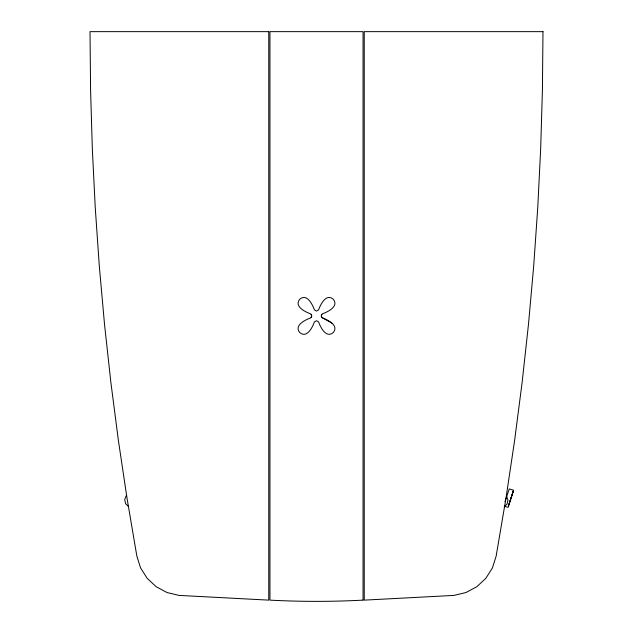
<?xml version="1.0" encoding="UTF-8"?>
<svg xmlns="http://www.w3.org/2000/svg" width="633" height="633" viewBox="0 0 633 633"><rect width="100%" height="100%" fill="white"/><g stroke="black" fill="none" stroke-linecap="round" stroke-linejoin="round"><path stroke-width="0.95" d="M513.3 491.374L508.346 506.218L513.521 490.251L509.249 488.898L504.976 501.716M513.521 490.251L508.125 507.342L504.525 506.265M126.125 495.868L124.709 499.666L125.571 503.631L128.436 506.495M311.12 317.457L311.705 315.891L311.12 314.324M321.881 314.324L321.295 315.891L321.881 317.457M504.24 506.819L507.104 503.955L507.967 499.991L506.55 496.193M322.545 317.995C327.878 319.91 339.248 325.449 333.211 332.61C326.058 338.639 320.52 327.285 318.605 321.944L316.5 320.702L314.395 321.944C312.48 327.285 306.942 338.639 299.789 332.61C293.744 325.449 305.122 319.91 310.455 317.995L311.104 317.457A2.397 2.397 0 0 0 311.104 314.324L310.455 313.786C305.122 311.871 293.744 306.332 299.789 299.172C306.942 293.142 312.48 304.497 314.395 309.838L316.5 311.08L318.605 309.838C320.52 304.497 326.058 293.142 333.211 299.172C339.248 306.332 327.878 311.871 322.545 313.786L321.896 314.324A2.397 2.397 0 0 0 321.896 317.457L331.858 323.107M542.987 31.65L542.41 90.242L540.669 148.802L537.773 207.323L533.714 265.773L528.5 324.136L522.13 382.379L514.613 440.481L505.941 498.432L496.13 556.193L492.403 567.936L485.812 578.348L476.791 586.736L465.928 592.551L453.94 595.408L364.244 600.131L364.244 31.65L542.987 31.65M363.049 600.131C332.04 601.777 300.96 601.777 269.951 600.131L269.951 31.65L363.049 31.65L363.049 600.131M268.756 31.65L90.013 31.65L90.59 90.242L92.331 148.802L95.227 207.323L99.286 265.773L104.5 324.136L110.87 382.379L118.387 440.481L127.059 498.432L136.87 556.193L140.597 567.936L147.188 578.348L156.209 586.736L167.072 592.551L179.06 595.408L268.756 600.131L268.756 31.65"/></g></svg>
